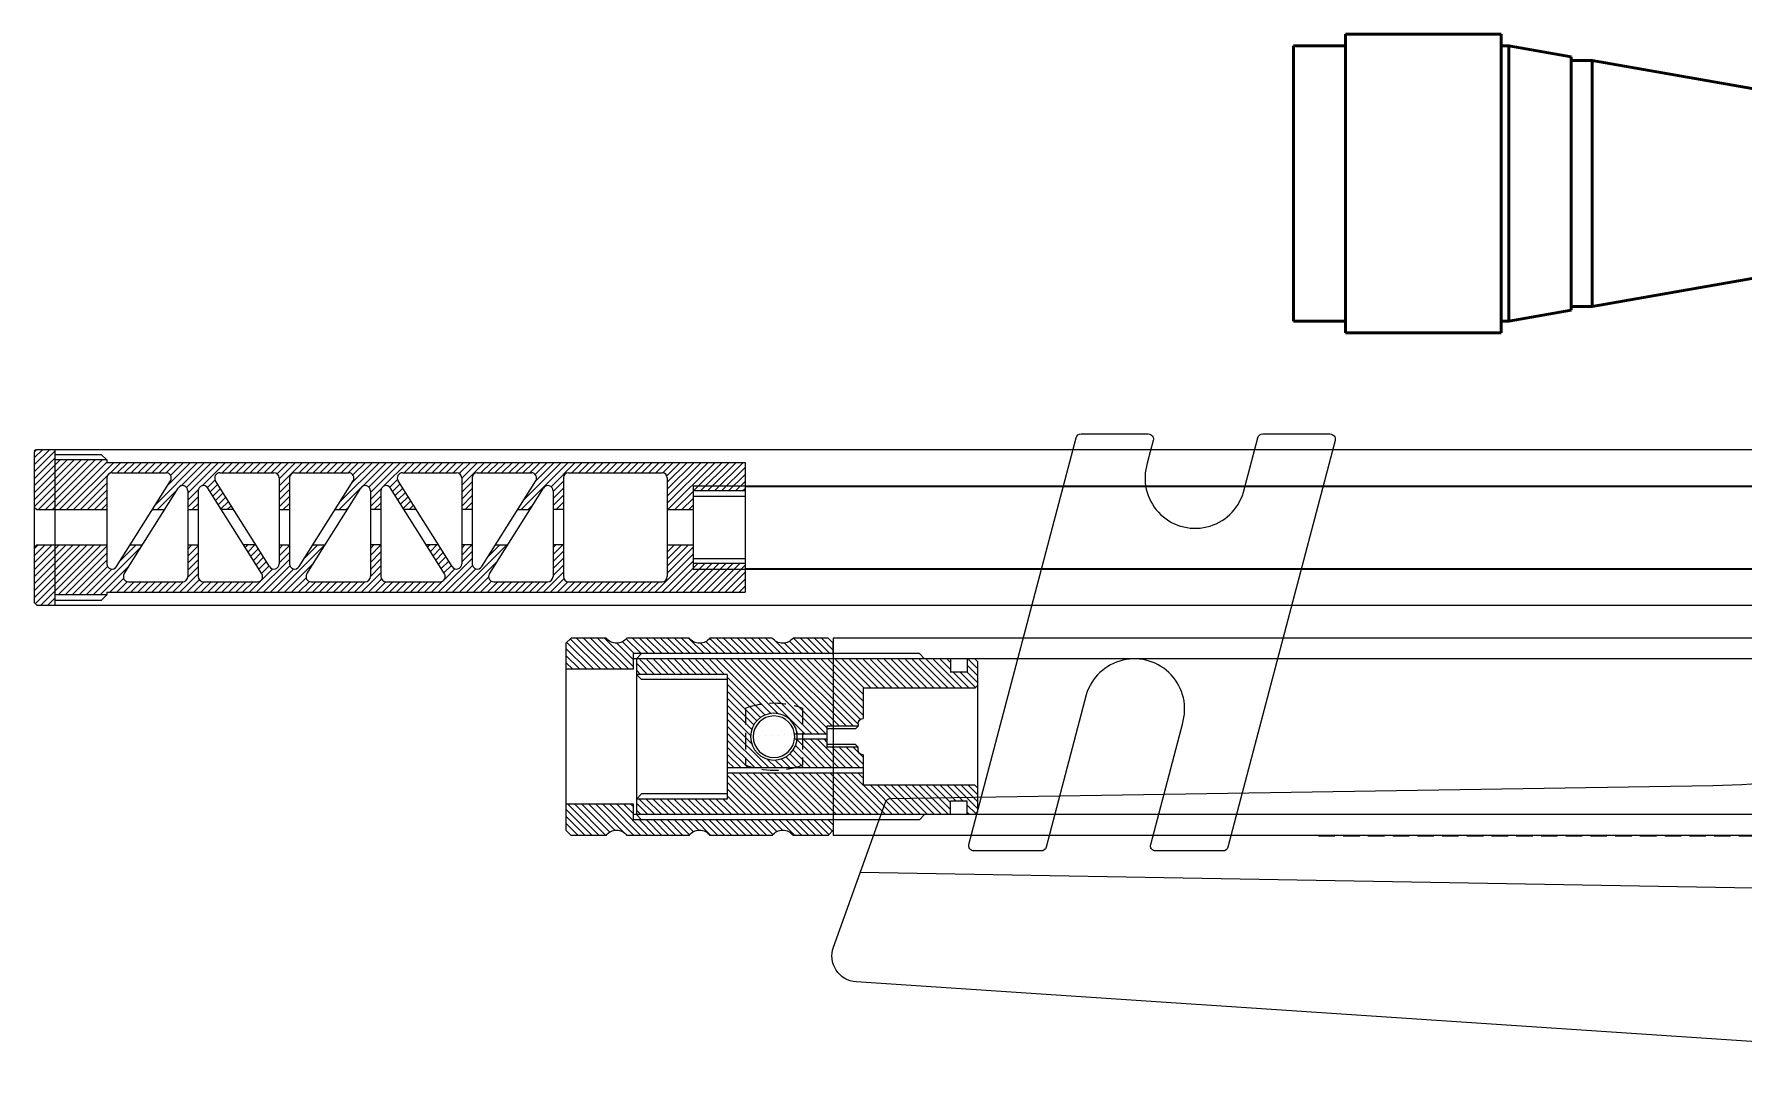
# Model space of a CAD drawing. Header units: millimetres. Extents: x 6817 to 10278, y -2870 to -2258.
# Drawn here: x 9447.3 to 9776.5, y -2523.9 to -2323.9 of the extents above; entities that cross this region are included whole.
import ezdxf

# ---------------------------------------------------------------- set-up
doc = ezdxf.new("R2010")
doc.units = ezdxf.units.MM
doc.linetypes.add('HIDDEN', pattern=[9.525, 6.35, -3.175])
doc.layers.add('图层2', color=108, linetype='Continuous')
doc.layers.add('标注线', color=3, linetype='Continuous', lineweight=13)

# ---------------------------------------------------------------- blocks, each defined once
blk = doc.blocks.new('ghjhjkk')
at = {"layer": '图层2', "linetype": 'ByBlock'}
h = blk.add_hatch(dxfattribs=at)
h.set_pattern_fill('ANSI31', color=4, scale=0.3)
h.set_pattern_definition([(45, (7450.5657, -2124.3686), (-0.6735192, 0.6735192), [])])
h.paths.add_polyline_path([(9061.66, -2377.02), (9051.66, -2377.02), (9051.66, -2386.62), (9061.66, -2386.62), (9061.66, -2386.12), (9184.59, -2386.12), (9184.59, -2380.62), (9174.59, -2380.62), (9174.59, -2377.02), (9169.59, -2377.02), (9169.59, -2383.12, -0.414214), (9168.59, -2384.12), (9150.59, -2384.12, -0.414214), (9149.59, -2383.12), (9149.59, -2377.02), (9147.59, -2377.02), (9147.59, -2383.12, -0.414214), (9146.59, -2384.12), (9136.18, -2384.12, -0.590203), (9135.33, -2382.59), (9138.84, -2377.02), (9136.47, -2377.02), (9133.85, -2381.19, -0.752207), (9132, -2380.66), (9132, -2377.02), (9130, -2377.02), (9130, -2380.66, -0.752207), (9128.16, -2381.19), (9125.53, -2377.02), (9123.17, -2377.02), (9126.68, -2382.59, -0.590203), (9125.83, -2384.12), (9115.42, -2384.12, -0.414214), (9114.42, -2383.12), (9114.42, -2377.02), (9112.42, -2377.02), (9112.42, -2383.12, -0.414214), (9111.42, -2384.12), (9101.01, -2384.12, -0.590203), (9100.16, -2382.59), (9103.67, -2377.02), (9101.3, -2377.02), (9098.68, -2381.19, -0.752207), (9096.83, -2380.66), (9096.83, -2377.02), (9094.83, -2377.02), (9094.83, -2380.66, -0.752207), (9092.99, -2381.19), (9090.36, -2377.02), (9088, -2377.02), (9091.5, -2382.59, -0.590203), (9090.66, -2384.12), (9080.25, -2384.12, -0.414214), (9079.25, -2383.12), (9079.25, -2377.02), (9077.25, -2377.02), (9077.25, -2383.12, -0.414214), (9076.25, -2384.12), (9065.83, -2384.12, -0.590203), (9064.99, -2382.59), (9068.49, -2377.02), (9066.13, -2377.02), (9063.51, -2381.19, -0.752207), (9061.66, -2380.66)])
h.paths.add_polyline_path([(9061.66, -2364.12, -0.414214), (9062.66, -2363.12), (9073.07, -2363.12, -0.590203), (9073.92, -2364.66), (9070.41, -2370.22), (9072.77, -2370.22), (9075.4, -2366.06, -0.752207), (9077.25, -2366.59), (9077.25, -2370.22), (9079.25, -2370.22), (9079.25, -2366.59, -0.752207), (9081.09, -2366.06), (9083.72, -2370.22), (9086.08, -2370.22), (9082.57, -2364.66, -0.590203), (9083.42, -2363.12), (9093.83, -2363.12, -0.414214), (9094.83, -2364.12), (9094.83, -2370.22), (9096.83, -2370.22), (9096.83, -2364.12, -0.414214), (9097.83, -2363.12), (9108.24, -2363.12, -0.590203), (9109.09, -2364.66), (9105.58, -2370.22), (9107.95, -2370.22), (9110.57, -2366.06, -0.752207), (9112.42, -2366.59), (9112.42, -2370.22), (9114.42, -2370.22), (9114.42, -2366.59, -0.752207), (9116.26, -2366.06), (9118.89, -2370.22), (9121.25, -2370.22), (9117.75, -2364.66, -0.590203), (9118.59, -2363.12), (9129, -2363.12, -0.414214), (9130, -2364.12), (9130, -2370.22), (9132, -2370.22), (9132, -2364.12, -0.414214), (9133, -2363.12), (9143.42, -2363.12, -0.590203), (9144.26, -2364.66), (9140.76, -2370.22), (9143.12, -2370.22), (9145.74, -2366.06, -0.752207), (9147.59, -2366.59), (9147.59, -2370.22), (9149.59, -2370.22), (9149.59, -2364.12, -0.414214), (9150.59, -2363.12), (9168.59, -2363.12, -0.414214), (9169.59, -2364.12), (9169.59, -2370.22), (9174.59, -2370.22), (9174.59, -2366.62), (9184.59, -2366.62), (9184.59, -2361.12), (9061.66, -2361.12), (9061.66, -2360.62), (9051.66, -2360.62), (9051.66, -2370.22), (9061.66, -2370.22)])
h.paths.add_polyline_path([(9047.66, -2388.12), (9048.16, -2388.62), (9051.66, -2388.62), (9051.66, -2377.02), (9047.66, -2377.02)])
h.paths.add_polyline_path([(9047.66, -2369.72), (9048.16, -2370.22), (9051.66, -2370.22), (9051.66, -2358.62), (9047.66, -2358.62)])
at = {"layer": '图层2', "color": 2, "linetype": 'ByBlock'}
for p, q in [((9061.66, -2360.62), (9051.66, -2360.62)), ((9047.66, -2369.72), (9048.16, -2370.22)), ((9061.66, -2386.62), (9051.66, -2386.62))]:
    blk.add_line(p, q, dxfattribs=at)
at = {"layer": '图层2', "color": 3, "linetype": 'ByBlock'}
for p, q in [((9063.51, -2381.19), (9073.92, -2364.66)), ((9064.99, -2382.59), (9075.4, -2366.06)), ((9091.5, -2382.59), (9081.09, -2366.06)), ((9092.99, -2381.19), (9082.57, -2364.66)), ((9098.68, -2381.19), (9109.09, -2364.66)), ((9100.16, -2382.59), (9110.57, -2366.06)), ((9126.68, -2382.59), (9116.26, -2366.06)), ((9128.16, -2381.19), (9117.75, -2364.66)), ((9133.85, -2381.19), (9144.26, -2364.66)), ((9135.33, -2382.59), (9145.74, -2366.06)), ((9184.59, -2366.62), (9174.59, -2366.62)), ((9184.59, -2380.62), (9174.59, -2380.62))]:
    blk.add_line(p, q, dxfattribs=at)
for centre, start, end in [((9073.07, -2364.12), 327.803, 90), ((9083.42, -2364.12), 90, 212.197), ((9108.24, -2364.12), 327.803, 90), ((9118.59, -2364.12), 90, 212.197), ((9143.42, -2364.12), 327.803, 90), ((9076.25, -2366.59), 0, 147.803), ((9080.25, -2366.59), 32.197, 180), ((9111.42, -2366.59), 0, 147.803), ((9115.42, -2366.59), 32.197, 180), ((9146.59, -2366.59), 0, 147.803), ((9062.66, -2380.66), 180, 327.803), ((9065.83, -2383.12), 147.803, 270), ((9090.66, -2383.12), 270, 32.197), ((9093.83, -2380.66), 212.197, 0), ((9097.83, -2380.66), 180, 327.803), ((9101.01, -2383.12), 147.803, 270), ((9125.83, -2383.12), 270, 32.197), ((9129, -2380.66), 212.197, 0), ((9133, -2380.66), 180, 327.803), ((9136.18, -2383.12), 147.803, 270)]:
    blk.add_arc(centre, 1, start, end, dxfattribs=at)
at = {"layer": '标注线', "color": 3}
for p, q in [((9047.66, -2359.12), (9048.16, -2358.62)), ((9047.66, -2359.12), (9047.66, -2388.12)), ((9048.16, -2358.62), (9051.66, -2358.62)), ((9051.66, -2358.62), (9051.66, -2388.62)), ((9051.66, -2359.62), (9060.54, -2359.62)), ((9061.66, -2360.62), (9060.54, -2359.62)), ((9061.66, -2360.62), (9061.66, -2361.12)), ((9061.66, -2361.12), (9184.59, -2361.12)), ((9062.66, -2363.12), (9073.07, -2363.12)), ((9083.42, -2363.12), (9093.83, -2363.12)), ((9097.83, -2363.12), (9108.24, -2363.12)), ((9118.59, -2363.12), (9129, -2363.12)), ((9133, -2363.12), (9143.42, -2363.12)), ((9150.59, -2363.12), (9168.59, -2363.12)), ((9184.59, -2361.12), (9184.59, -2367.62)), ((9061.66, -2364.12), (9061.66, -2380.66)), ((9077.25, -2366.59), (9077.25, -2383.12)), ((9079.25, -2366.59), (9079.25, -2383.12)), ((9094.83, -2364.12), (9094.83, -2380.66)), ((9096.83, -2364.12), (9096.83, -2380.66)), ((9112.42, -2366.59), (9112.42, -2383.12)), ((9114.42, -2366.59), (9114.42, -2383.12)), ((9130, -2364.12), (9130, -2380.66)), ((9132, -2364.12), (9132, -2380.66)), ((9147.59, -2366.59), (9147.59, -2383.12)), ((9149.59, -2364.12), (9149.59, -2383.12)), ((9169.59, -2364.12), (9169.59, -2383.12)), ((9174.59, -2366.62), (9174.59, -2380.62)), ((9048.16, -2370.22), (9061.66, -2370.22)), ((9070.41, -2370.22), (9072.77, -2370.22)), ((9077.25, -2370.22), (9079.25, -2370.22)), ((9086.08, -2370.22), (9083.72, -2370.22)), ((9094.83, -2370.22), (9096.83, -2370.22)), ((9105.58, -2370.22), (9107.95, -2370.22)), ((9114.42, -2370.22), (9112.42, -2370.22)), ((9121.25, -2370.22), (9118.89, -2370.22)), ((9132, -2370.22), (9130, -2370.22)), ((9140.76, -2370.22), (9143.12, -2370.22)), ((9149.59, -2370.22), (9147.59, -2370.22)), ((9169.59, -2370.22), (9174.59, -2370.22)), ((9047.66, -2377.52), (9048.16, -2377.02)), ((9048.16, -2377.02), (9061.66, -2377.02)), ((9066.13, -2377.02), (9068.49, -2377.02)), ((9077.25, -2377.02), (9079.25, -2377.02)), ((9090.36, -2377.02), (9088, -2377.02)), ((9094.83, -2377.02), (9096.83, -2377.02)), ((9101.3, -2377.02), (9103.67, -2377.02)), ((9114.42, -2377.02), (9112.42, -2377.02)), ((9125.53, -2377.02), (9123.17, -2377.02)), ((9132, -2377.02), (9130, -2377.02)), ((9136.47, -2377.02), (9138.84, -2377.02)), ((9149.59, -2377.02), (9147.59, -2377.02)), ((9169.59, -2377.02), (9174.59, -2377.02)), ((9184.59, -2379.62), (9184.59, -2386.12)), ((9051.66, -2384.62), (9051.66, -2386.62)), ((9061.66, -2386.62), (9060.65, -2387.62)), ((9061.66, -2386.12), (9184.59, -2386.12)), ((9061.66, -2386.12), (9061.66, -2386.62)), ((9065.83, -2384.12), (9076.25, -2384.12)), ((9080.25, -2384.12), (9090.66, -2384.12)), ((9101.01, -2384.12), (9111.42, -2384.12)), ((9115.42, -2384.12), (9125.83, -2384.12)), ((9136.18, -2384.12), (9146.59, -2384.12)), ((9150.59, -2384.12), (9168.59, -2384.12)), ((9048.16, -2388.62), (9047.66, -2388.12)), ((9048.16, -2388.62), (9051.66, -2388.62)), ((9051.66, -2387.62), (9060.65, -2387.62))]:
    blk.add_line(p, q, dxfattribs=at)
at = {"layer": '标注线', "color": 4}
for p, q in [((9174.59, -2367.62), (9184.59, -2367.62)), ((9184.59, -2367.62), (9184.59, -2379.62)), ((9174.59, -2379.62), (9184.59, -2379.62))]:
    blk.add_line(p, q, dxfattribs=at)
at = {"layer": '标注线', "color": 3}
for centre, start, end in [((9062.66, -2364.12), 90, 180), ((9093.83, -2364.12), 0, 90), ((9097.83, -2364.12), 90, 180), ((9129, -2364.12), 0, 90), ((9133, -2364.12), 90, 180), ((9150.59, -2364.12), 90, 180), ((9168.59, -2364.12), 0, 90), ((9076.25, -2383.12), 270, 0), ((9080.25, -2383.12), 180, 270), ((9111.42, -2383.12), 270, 0), ((9115.42, -2383.12), 180, 270), ((9146.59, -2383.12), 270, 0), ((9150.59, -2383.12), 180, 270), ((9168.59, -2383.12), 270, 0)]:
    blk.add_arc(centre, 1, start, end, dxfattribs=at)
blk = doc.blocks.new('gfdgtrh')
at = {"layer": '图层2', "linetype": 'ByBlock'}
h = blk.add_hatch(dxfattribs=at)
h.set_pattern_fill('ANSI31', color=4, scale=0.3)
h.set_pattern_definition([(45, (8893.701, 869.9032), (-0.6735192, 0.6735192), [])])
h.paths.add_polyline_path([(10418.63, -1996.45), (10425.38, -1996.45), (10426.38, -1995.45), (10426.38, -1990.45), (10413.39, -1990.45), (10413.39, -1993.45), (10374.88, -1993.45), (10374.88, -1995.45), (10375.88, -1996.45), (10382.63, -1996.45, -0.5), (10386.63, -1996.45), (10398.63, -1996.45, -0.5), (10402.63, -1996.45), (10414.63, -1996.45, -0.5)])
h.paths.add_polyline_path([(10414.63, -1958.45), (10402.63, -1958.45, -0.5), (10398.63, -1958.45), (10386.63, -1958.45, -0.5), (10382.63, -1958.45), (10375.88, -1958.45), (10374.88, -1959.45), (10374.88, -1961.45), (10413.39, -1961.45), (10413.39, -1964.45), (10426.38, -1964.45), (10426.38, -1959.45), (10425.38, -1958.45), (10418.63, -1958.45, -0.5)])
at = {"layer": '图层2', "color": 6, "linetype": 'ByBlock'}
for p, q in [((10374.88, -1959.45), (10375.88, -1958.45)), ((10375.88, -1958.45), (10382.63, -1958.45)), ((10386.63, -1958.45), (10398.63, -1958.45)), ((10402.63, -1958.45), (10414.63, -1958.45)), ((10418.63, -1958.45), (10425.38, -1958.45)), ((10425.38, -1958.45), (10426.38, -1959.45)), ((10374.88, -1961.6), (10374.88, -1959.45)), ((10374.88, -1961.45), (10413.39, -1961.45)), ((10374.88, -1961.6), (10374.88, -1993.3)), ((10413.39, -1964.45), (10413.39, -1961.45)), ((10426.38, -1959.45), (10426.38, -1964.45)), ((10413.39, -1964.45), (10426.38, -1964.45)), ((10426.38, -1964.45), (10426.38, -1990.45)), ((10413.39, -1990.45), (10426.38, -1990.45)), ((10413.39, -1993.45), (10413.39, -1990.45)), ((10426.38, -1990.45), (10426.38, -1995.45)), ((10374.88, -1993.3), (10374.88, -1995.45)), ((10374.88, -1993.45), (10413.39, -1993.45)), ((10374.88, -1995.45), (10375.88, -1996.45)), ((10375.88, -1996.45), (10382.63, -1996.45)), ((10386.63, -1996.45), (10398.63, -1996.45)), ((10402.63, -1996.45), (10414.63, -1996.45)), ((10418.63, -1996.45), (10425.38, -1996.45)), ((10425.38, -1996.45), (10426.38, -1995.45))]:
    blk.add_line(p, q, dxfattribs=at)
at = {"layer": '图层2', "color": 4, "linetype": 'ByBlock'}
for p, q in [((10374.88, -1962.45), (10413.39, -1962.45)), ((10374.88, -1992.45), (10413.39, -1992.45))]:
    blk.add_line(p, q, dxfattribs=at)
at = {"layer": '图层2', "color": 6, "linetype": 'ByBlock'}
for centre, start, end in [((10384.63, -1956.95), 216.8699, 323.1301), ((10400.63, -1956.95), 216.8699, 323.1301), ((10416.63, -1956.95), 216.8699, 323.1301), ((10384.63, -1997.95), 36.8699, 143.1301), ((10400.63, -1997.95), 36.8699, 143.1301), ((10416.63, -1997.95), 36.8699, 143.1301)]:
    blk.add_arc(centre, 2.5, start, end, dxfattribs=at)
blk = doc.blocks.new('hfghjjj')
at = {"layer": '图层2', "linetype": 'ByBlock'}
h = blk.add_hatch(dxfattribs=at)
h.set_pattern_fill('ANSI31', color=4, scale=0.3)
h.set_pattern_definition([(45, (6018.2356, -177.67815), (-0.6735192, 0.6735192), [])])
h.paths.add_polyline_path([(10186.83, -2071.74), (10187.33, -2072.24), (10188.83, -2072.24), (10188.83, -2069.74), (10192.03, -2069.74), (10192.03, -2072.24), (10252.53, -2072.24), (10252.53, -2069.39), (10235.03, -2069.39), (10235.03, -2064.39), (10208.83, -2064.39), (10208.83, -2066.74), (10187.33, -2066.74), (10186.83, -2067.24)])
edge = h.paths.add_edge_path()
edge.add_arc((10208.83, -2059.89), 1, 270, 360)
edge.add_line((10209.83, -2059.89), (10209.83, -2059.39))
edge.add_line((10209.83, -2059.39), (10215.83, -2059.39))
edge.add_line((10215.83, -2059.39), (10215.83, -2057.89))
edge.add_line((10215.83, -2057.89), (10221.55, -2057.89))
edge.add_arc((10226.03, -2057.39), 4.5, 186.3794, 360)
edge.add_line((10230.53, -2057.39), (10235.03, -2057.39))
edge.add_line((10235.03, -2057.39), (10235.03, -2063.39))
edge.add_line((10235.03, -2063.39), (10208.83, -2063.39))
edge.add_line((10208.83, -2063.39), (10208.83, -2060.89))
edge = h.paths.add_edge_path()
edge.add_line((10209.83, -2054.89), (10209.83, -2055.39))
edge.add_line((10209.83, -2055.39), (10215.83, -2055.39))
edge.add_line((10215.83, -2055.39), (10215.83, -2056.89))
edge.add_line((10215.83, -2056.89), (10221.55, -2056.89))
edge.add_arc((10226.03, -2057.39), 4.5, 0, 173.6206, ccw=False)
edge.add_line((10230.53, -2057.39), (10235.03, -2057.39))
edge.add_line((10235.03, -2057.39), (10235.03, -2045.39))
edge.add_line((10235.03, -2045.39), (10252.53, -2045.39))
edge.add_line((10252.53, -2045.39), (10252.53, -2042.54))
edge.add_line((10252.53, -2042.54), (10192.03, -2042.54))
edge.add_line((10192.03, -2042.54), (10192.03, -2045.04))
edge.add_line((10192.03, -2045.04), (10188.83, -2045.04))
edge.add_line((10188.83, -2045.04), (10188.83, -2042.54))
edge.add_line((10188.83, -2042.54), (10186.83, -2042.54))
edge.add_line((10186.83, -2042.54), (10186.83, -2047.54))
edge.add_line((10186.83, -2047.54), (10187.33, -2048.04))
edge.add_line((10187.33, -2048.04), (10208.83, -2048.04))
edge.add_line((10208.83, -2048.04), (10208.83, -2053.89))
edge.add_arc((10208.83, -2054.89), 1, 0, 90, ccw=False)
at = {"layer": '图层2', "color": 4, "linetype": 'ByBlock'}
for p, q in [((10197.03, -2042.39), (10198.03, -2041.39)), ((10198.03, -2041.39), (10251.53, -2041.39)), ((10251.53, -2041.39), (10252.53, -2042.39)), ((10235.03, -2046.39), (10251.53, -2046.39)), ((10210.33, -2055.89), (10209.83, -2055.39)), ((10210.33, -2055.89), (10215.83, -2055.89)), ((10210.33, -2058.89), (10209.83, -2059.39)), ((10210.33, -2058.89), (10215.83, -2058.89)), ((10235.03, -2068.39), (10251.53, -2068.39)), ((10197.03, -2072.39), (10198.03, -2073.39)), ((10198.03, -2073.39), (10251.53, -2073.39)), ((10251.53, -2073.39), (10252.53, -2072.39))]:
    blk.add_line(p, q, dxfattribs=at)
at = {"layer": '图层2', "color": 6, "linetype": 'ByBlock'}
for p, q in [((10186.83, -2042.89), (10187.33, -2042.39)), ((10186.83, -2042.89), (10186.83, -2047.54)), ((10187.33, -2042.39), (10188.83, -2042.39)), ((10188.83, -2042.39), (10188.83, -2045.04)), ((10192.03, -2042.39), (10192.03, -2045.04)), ((10192.03, -2042.39), (10252.53, -2042.39)), ((10197.03, -2042.39), (10197.03, -2042.39)), ((10252.53, -2042.39), (10252.53, -2045.39)), ((10187.33, -2048.04), (10186.83, -2047.54)), ((10186.83, -2047.54), (10186.83, -2067.24)), ((10188.83, -2044.99), (10192.03, -2044.99)), ((10235.03, -2045.39), (10235.03, -2069.39)), ((10235.03, -2045.39), (10252.53, -2045.39)), ((10251.53, -2046.39), (10252.53, -2045.39)), ((10252.53, -2045.39), (10252.53, -2069.39)), ((10187.33, -2048.04), (10208.83, -2048.04)), ((10208.83, -2048.04), (10208.83, -2053.89)), ((10209.83, -2054.89), (10209.83, -2055.39)), ((10209.83, -2055.39), (10215.83, -2055.39)), ((10215.83, -2055.39), (10215.83, -2056.89)), ((10215.83, -2056.89), (10222.06, -2056.89)), ((10215.83, -2056.89), (10215.83, -2057.89)), ((10215.83, -2057.89), (10222.06, -2057.89)), ((10215.83, -2057.89), (10215.83, -2059.39)), ((10208.83, -2060.89), (10208.83, -2066.74)), ((10209.83, -2059.39), (10215.83, -2059.39)), ((10209.83, -2059.89), (10209.83, -2059.39)), ((10208.83, -2063.39), (10235.03, -2063.39)), ((10208.83, -2064.39), (10235.03, -2064.39)), ((10187.33, -2066.74), (10186.83, -2067.24)), ((10186.83, -2067.24), (10186.83, -2071.89)), ((10187.33, -2066.74), (10208.83, -2066.74)), ((10188.83, -2069.79), (10192.03, -2069.79)), ((10188.83, -2072.39), (10188.83, -2069.79)), ((10192.03, -2072.39), (10192.03, -2069.79)), ((10235.03, -2069.39), (10252.53, -2069.39)), ((10252.53, -2069.39), (10251.53, -2068.39)), ((10252.53, -2069.39), (10252.53, -2072.24)), ((10187.33, -2072.39), (10186.83, -2071.89)), ((10187.33, -2072.39), (10188.83, -2072.39)), ((10192.03, -2072.39), (10252.53, -2072.39)), ((10197.03, -2072.39), (10197.03, -2072.39))]:
    blk.add_line(p, q, dxfattribs=at)
at = {"layer": '图层2', "color": 3, "linetype": 'HIDDEN', "ltscale": 0.5}
for p, q in [((10220.53, -2051.89), (10220.53, -2062.89)), ((10231.53, -2051.89), (10231.53, -2062.89))]:
    blk.add_line(p, q, dxfattribs=at)
at = {"layer": '图层2', "color": 6, "linetype": 'ByBlock'}
for radius in [4.5, 4]:
    blk.add_circle((10226.03, -2057.39), radius, dxfattribs=at)
at = {"layer": '图层2', "color": 3, "linetype": 'HIDDEN', "ltscale": 0.5}
for centre, radius, start, end in [((10226.03, -2066.52), 15.62, 69.3903, 110.6097), ((10226.03, -2048.27), 15.63, 249.3903, 290.6097)]:
    blk.add_arc(centre, radius, start, end, dxfattribs=at)
at = {"layer": '图层2', "color": 6, "linetype": 'ByBlock'}
for centre, start, end in [((10208.83, -2054.89), 0, 90), ((10208.83, -2059.89), 270, 0)]:
    blk.add_arc(centre, 1, start, end, dxfattribs=at)

msp = doc.modelspace()

# ---------------------------------------------------------------- linework, layer by layer
at = {"color": 1, "lineweight": 50}
for p, q in [((9699.803, -2323.89), (9729.803, -2323.89)), ((9699.803, -2381.39), (9699.803, -2323.89)), ((9729.803, -2381.39), (9729.803, -2323.89)), ((9689.803, -2326.14), (9699.803, -2326.14)), ((9689.803, -2379.14), (9689.803, -2326.14)), ((9731.303, -2326.14), (9729.803, -2326.14)), ((9731.303, -2379.14), (9731.303, -2326.14)), ((9731.303, -2326.14), (9743.303, -2328.24)), ((9743.303, -2377.04), (9743.303, -2328.24)), ((9747.303, -2328.94), (9743.303, -2328.94)), ((9747.303, -2376.34), (9747.303, -2328.94)), ((9747.303, -2328.94), (9811.303, -2340.14)), ((9747.303, -2376.34), (9811.303, -2365.14)), ((9731.303, -2379.14), (9743.303, -2377.04)), ((9689.803, -2379.14), (9699.803, -2379.14)), ((9731.303, -2379.14), (9729.803, -2379.14)), ((9699.803, -2381.39), (9729.803, -2381.39))]:
    msp.add_line(p, q, dxfattribs=at)
at = {"color": 2, "lineweight": 50}
msp.add_line((9747.303, -2376.34), (9743.303, -2376.34), dxfattribs=at)
at = {"color": 6, "linetype": 'ByBlock'}
msp.add_lwpolyline([(9661.645, -2406.497, 1.0067106), (9680.162, -2412.126), (9682.931, -2401.613, -0.3406371), (9683.898, -2400.868), (9696.83, -2400.868, -0.4918281), (9697.797, -2402.123), (9677.164, -2480.453, -0.3406371), (9676.197, -2481.199), (9663.265, -2481.199, -0.4918281), (9662.298, -2479.944), (9668.408, -2456.747, 1.0067106), (9649.891, -2451.118), (9642.164, -2480.453, -0.3406371), (9641.197, -2481.199), (9628.265, -2481.199, -0.4918281), (9627.298, -2479.944), (9647.931, -2401.613, -0.3406371), (9648.898, -2400.868), (9661.83, -2400.868, -0.4918281), (9662.797, -2402.123)], format="xyb", close=True, dxfattribs=at)
at = {"color": 1}
msp.add_lwpolyline([(9868.575, -2523.922), (9605.577, -2506.4, -0.4982904), (9601.203, -2499.721), (9611.239, -2471.783, -0.3120934), (9612.164, -2471.121), (9770.58, -2468.603, 0.0550537), (9829.498, -2460.45)], format="xyb", dxfattribs=at)
at = {"color": 2}
msp.add_lwpolyline([(9827.893, -2460.851, -0.4232563), (9800.354, -2488.739), (9606.377, -2485.316)], format="xyb", dxfattribs=at)
at = {"layer": '图层2', "color": 2, "linetype": 'ByBlock'}
for p, q in [((9451.267, -2403.868), (10006.622, -2403.868)), ((10128.577, -2410.963), (9574.198, -2410.963)), ((9574.198, -2410.963), (9574.198, -2426.963)), ((9584.198, -2411.001), (9584.198, -2426.963)), ((10128.577, -2426.963), (9574.198, -2426.963)), ((9451.267, -2433.868), (9863.742, -2433.868)), ((10107.858, -2440.193), (9601.133, -2440.193)), ((9601.133, -2440.199), (9601.133, -2478.199)), ((10107.858, -2444.193), (9601.133, -2444.193)), ((10107.858, -2474.193), (9601.133, -2474.193)), ((10107.858, -2478.193), (9601.133, -2478.199))]:
    msp.add_line(p, q, dxfattribs=at)
at = {"layer": '图层2', "color": 3, "linetype": 'ByBlock'}
for p, q in [((10129.593, -2411.063), (9584.198, -2411.063)), ((10129.593, -2426.863), (9584.198, -2426.863))]:
    msp.add_line(p, q, dxfattribs=at)
at = {"layer": '图层2', "color": 1, "linetype": 'HIDDEN', "ltscale": 0.5}
msp.add_line((10116.893, -2478.35), (9693.201, -2478.35), dxfattribs=at)

# ---------------------------------------------------------------- block references
at = {"layer": '图层2', "color": 2, "linetype": 'ByBlock'}
msp.add_blockref('ghjhjkk', (399.608, -45.244), dxfattribs=at)
at = {"layer": '图层2', "color": 2, "linetype": 'ByBlock', "extrusion": (0, 0, -1), "zscale": -1}
for name, p in [('gfdgtrh', (-19976.051, -481.747)), ('hfghjjj', (-19815.771, -401.799))]:
    msp.add_blockref(name, p, dxfattribs=at)

doc.saveas('drawing.dxf')
